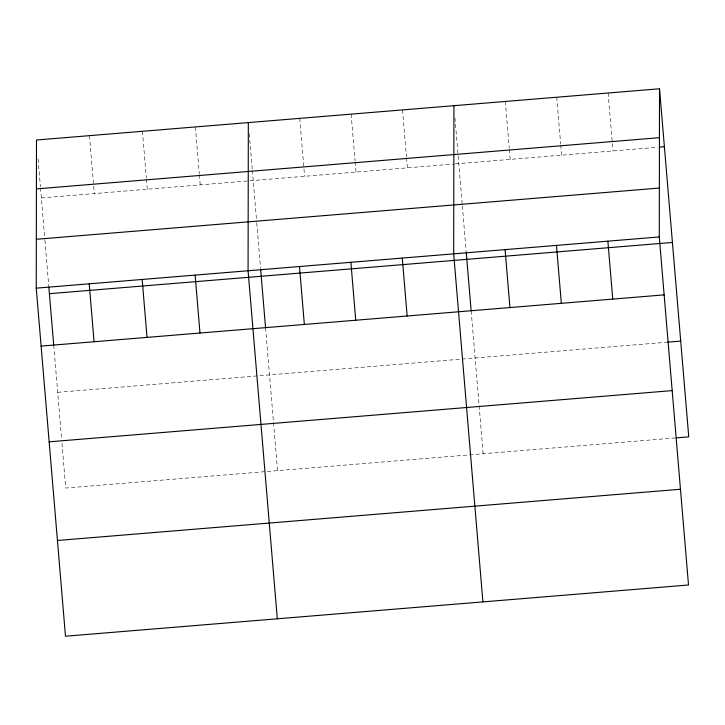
<?xml version="1.0" encoding="UTF-8"?>
<svg xmlns="http://www.w3.org/2000/svg" width="725" height="725" viewBox="0 0 725 725"><rect width="100%" height="100%" fill="white"/><g stroke="black" fill="none" stroke-linecap="round" stroke-linejoin="round"><path stroke-width="0.54" stroke-dasharray="3.62 2.72" d="M41.361 197.934L454.321 163.986M455.436 163.895L657.684 147.266M57.683 392.316L666.184 342.291M675.338 437.936L65.721 488.052L61.707 440.184M608.121 93.008L612.987 150.936M556.728 97.241L560.652 144.03M560.751 145.136L561.585 155.168M505.325 101.464L509.258 148.253M509.349 149.368L510.192 159.391M454.956 117.948L462.251 204.803M462.342 205.918L466.175 251.566M471.159 310.916L479.035 404.749M479.134 405.864L483.149 453.732M402.529 109.919L406.453 156.7M406.553 157.814L407.387 167.847M351.127 114.142L355.06 160.932M355.15 162.047L355.993 172.07M299.724 118.365L304.591 176.293M249.264 133.735L252.255 169.378M252.345 170.493L256.65 221.714M256.741 222.829L260.574 268.468M265.558 327.827L277.557 470.643M195.369 126.948L199.302 173.737M199.393 174.852L200.236 184.875M142.417 131.297L146.341 178.087M146.432 179.202L147.275 189.234M89.456 135.657L94.323 193.584M38.09 158.947L40.428 186.796M40.518 187.911L44.823 239.132M44.914 240.238L48.747 285.886M53.732 345.236L61.616 439.069"/><path stroke-width="1.09" d="M659.523 88.785L659.279 236.948L688.505 584.993L65.477 636.215L36.25 288.169L36.495 140.007L659.523 88.785L688.75 436.831L676.461 437.846M248.331 122.597L248.077 270.751L277.303 618.797M453.923 105.687L453.678 253.85L482.904 601.895M36.413 188.899L659.442 137.677M659.922 147.084L664.39 146.713M36.332 239.277L659.36 188.056M36.25 288.169L659.279 236.948M49.4 293.679L672.428 242.449M41.117 346.097L664.136 294.876M667.299 342.191L680.712 341.094M49.155 441.833L672.175 390.612M57.438 540.478L680.458 489.248M607.876 241.171L612.743 299.099M556.474 245.394L561.34 303.322M505.08 249.627L509.938 307.554M466.266 252.681L471.159 310.916M402.275 258.073L407.142 316M350.882 262.296L355.739 320.233M299.479 266.528L304.346 324.456M260.674 269.582L265.558 327.827M195.125 275.11L199.982 333.038M142.163 279.46L147.03 337.388M89.211 283.81L94.069 341.747M48.838 287L53.732 345.236"/></g></svg>
